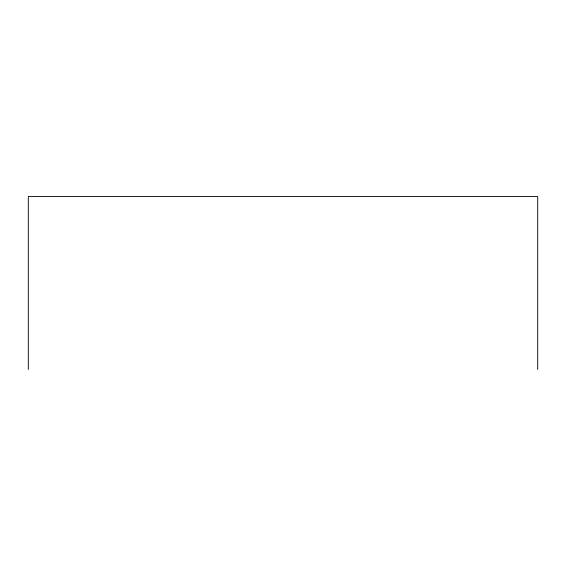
<?xml version="1.0" encoding="UTF-8"?>
<svg xmlns="http://www.w3.org/2000/svg" width="566" height="566" viewBox="0 0 566 566"><rect width="100%" height="100%" fill="white"/><g stroke="black" fill="none" stroke-linecap="round" stroke-linejoin="round"><path stroke-width="0.85" d="M537.7 369.471L537.7 196.529L28.3 196.529L28.3 369.471"/></g></svg>
